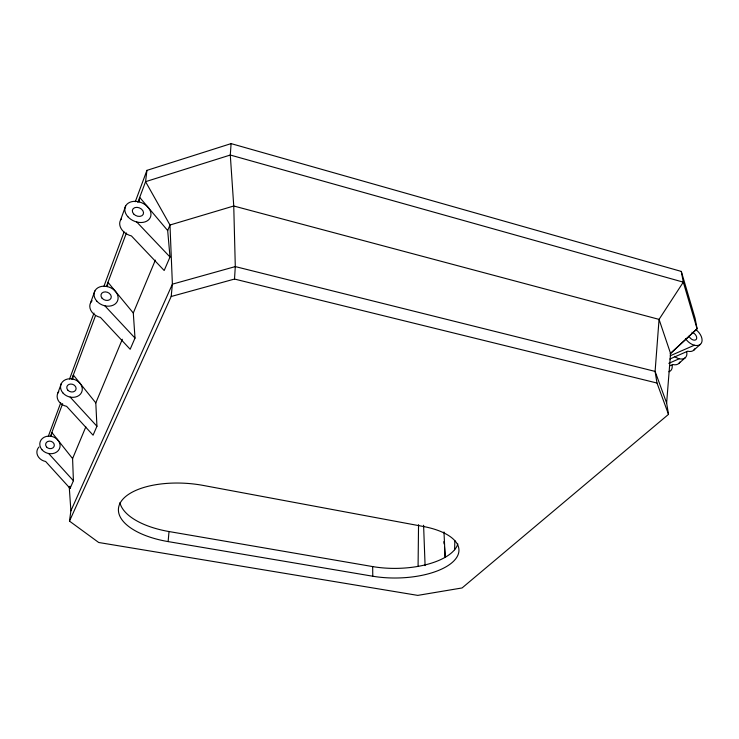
<?xml version="1.0" encoding="UTF-8"?>
<svg xmlns="http://www.w3.org/2000/svg" width="739" height="739" viewBox="0 0 739 739"><rect width="100%" height="100%" fill="white"/><g stroke="black" fill="none" stroke-linecap="round" stroke-linejoin="round"><path stroke-width="1.11" d="M418.08 566.222L418.542 524.672M454.605 549.761L454.864 540.569M69.484 521.115L171.189 296.496L234.512 279.056L235.298 266.594L233.746 206.005L230.291 155.033L231.095 143.615L681.303 271.425L695.122 318.38L697.089 328.809L670.569 353.491L666.633 403.023L668.509 414.367L462.087 587.948L417.747 595.385L98.693 542.491L69.484 521.115L70.889 510.834L69.226 486.715M168.132 541.595A66.316 30.031 3.8 0 1 120.78 501.975A66.316 30.031 3.8 0 1 203.327 485.449L423.207 526.454A61.91 26.826 -1.1 0 1 453.58 561.224A61.91 26.826 -1.1 0 1 372.779 576.226L168.132 541.595L169.009 531.544A65.983 30.364 3.9 0 1 119.93 502.659M171.189 296.496L172.39 284.164L169.979 225.016L145.574 181.665L146.922 170.367L231.095 143.615M139.154 201.886L139.699 197.396L167.679 230.55L170.007 257.006L164.178 270.502L131.413 235.926A13.404 9.875 23.2 0 1 121.51 218.707M107.395 286.603L107.968 282.307L133.297 313.003L135.006 338.065L130.166 349.27L100.439 317.401A12.221 9.515 21.3 0 1 90.786 310.26A12.221 9.515 21.3 0 1 92.116 300.69M72.745 379.042L73.337 375.006L95.802 402.903L96.938 426.246L93.077 435.188L66.612 406.339A10.946 9.007 18.3 0 1 58.787 391.587M51.277 436.324L51.859 432.463L72.588 458.586L73.41 480.738L70.094 488.414L45.642 461.487A10.161 8.628 15.7 0 1 37.634 455.575A10.161 8.628 15.7 0 1 38.973 447.012M57.919 392.926L61.328 383.523M90.611 302.713L94.869 290.963M120.531 220.148L125.648 206.015M48.303 436.352L60.727 402.838M69.549 379.052L94.001 313.096M104.023 286.058L124.069 232M135.292 201.719L146.922 170.367M50.344 436.518L62.63 403.642M71.766 379.19L95.516 315.645M106.37 286.584L126.406 232.961M137.814 202.431L145.574 181.665L230.291 155.033L683.298 282.15L697.089 328.809L670.061 353.824M72.588 458.586L85.826 426.846M95.802 402.903L122.341 339.256M133.297 313.003L155.347 260.119M167.679 230.55L169.979 225.016L233.746 206.005L659.059 319.387L670.569 353.491M70.889 510.834L172.39 284.164L235.298 266.594L655.096 371.403L666.633 403.023M678.762 363.533L685.247 357.768M693.727 350.24L700.433 344.291A11.224 7.094 44.5 0 0 695.842 329.603M669.636 365.907L672.758 364.521A10.956 7.085 44.8 0 0 679.88 362.045M668.795 363.357L679.224 358.748M669.885 359.015L687.676 351.201A11.14 7.085 44.6 0 0 694.836 348.753M670.227 355.773L694.364 345.233M169.009 531.544L372.668 566.582A61.614 27.131 -1.1 0 0 457.847 543.95M234.512 279.056L656.989 383.033L668.509 414.367M136.724 221.977L170.007 257.006M104.846 305.807L135.006 338.065M70.14 397.083L96.938 426.246M48.672 453.534L73.41 480.738M681.303 271.425L683.298 282.15L659.059 319.387L655.096 371.403L656.989 383.033M443.788 541.696L444.111 543.969M444.518 547.331L445.164 557.141L443.982 531.969M423.595 525.263L425.091 565.603M70.011 486.216L70.094 488.414M372.668 566.582L372.779 576.226M700.387 344.319A11.224 7.094 44.5 0 1 685.459 338.573M691.963 332.301A4.813 3.039 44.5 0 1 696.572 336.882A4.813 3.039 44.5 0 1 694.069 340.162A4.813 3.039 44.5 0 1 689.025 336.153M686.771 352.124A11.039 7.085 44.7 0 1 683.584 358.72A11.039 7.085 44.7 0 1 674.411 356.364M672.12 365.205A10.854 7.076 44.8 0 1 668.924 371.763M67.776 390.09A4.748 3.88 18.7 0 0 75.775 389.943A4.748 3.88 18.7 0 0 70.768 384.04A4.748 3.88 18.7 0 0 67.776 390.09M62.88 392.899A11.076 9.062 18.7 0 0 81.539 392.492A11.076 9.062 18.7 0 0 69.817 378.765A11.076 9.062 18.7 0 0 62.88 392.899M46.529 446.929A4.406 3.723 16.1 0 0 54.002 446.633A4.406 3.723 16.1 0 0 49.384 441.118A4.406 3.723 16.1 0 0 46.529 446.929M41.929 449.691A10.272 8.683 16.1 0 0 59.36 448.952A10.272 8.683 16.1 0 0 48.552 436.112A10.272 8.683 16.1 0 0 41.929 449.691M133.63 213.922A5.829 4.258 23.5 0 0 143.2 214.375A5.829 4.258 23.5 0 0 136.974 207.345A5.829 4.258 23.5 0 0 133.63 213.922M127.865 216.712A13.607 9.93 23.5 0 0 150.193 217.709A13.607 9.93 23.5 0 0 135.607 201.341A13.607 9.93 23.5 0 0 127.865 216.712M102.111 298.242A5.312 4.101 21.6 0 0 110.942 298.371A5.312 4.101 21.6 0 0 105.307 291.877A5.312 4.101 21.6 0 0 102.111 298.242M96.754 301.069A12.387 9.57 21.6 0 0 117.344 301.327A12.387 9.57 21.6 0 0 104.144 286.196A12.387 9.57 21.6 0 0 96.754 301.069"/></g></svg>
